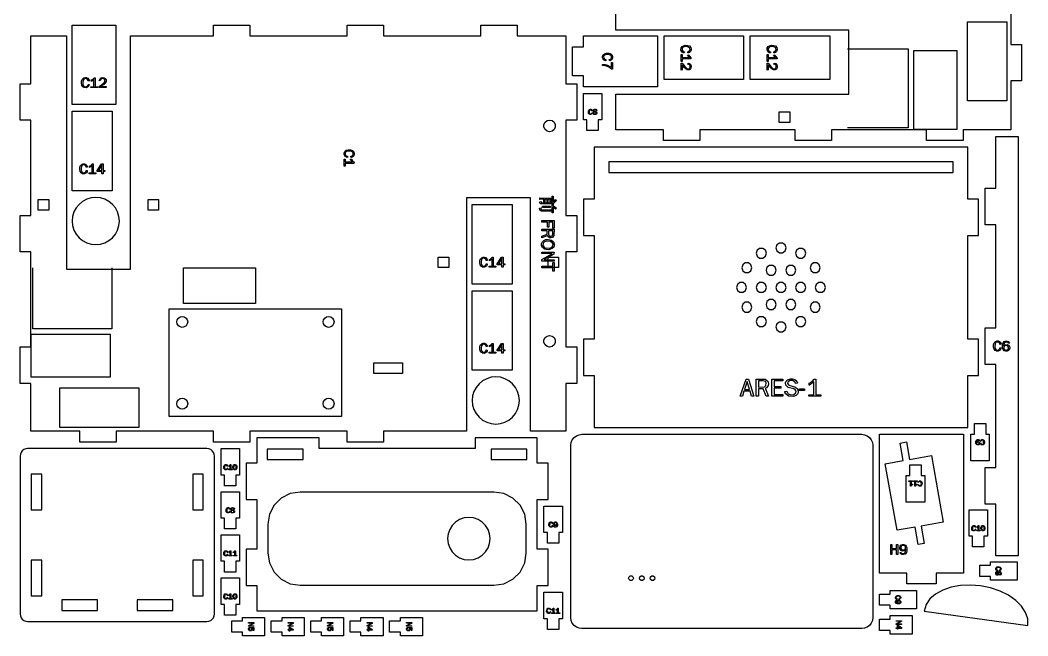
# Model space of a CAD drawing. Header units: millimetres. Extents: x 3 to 447, y 4 to 297.
# Drawn here: x 166 to 446.9, y 3.9 to 175.4 of the extents above; entities that cross this region are included whole.
import ezdxf

# ---------------------------------------------------------------- set-up
doc = ezdxf.new("R2010")
doc.units = ezdxf.units.MM
for name, color, linetype in [('CUT', 1, 'CONTINUOUS'), ('ENGRAVE', 7, 'CONTINUOUS'), ('SCORE', 5, 'CONTINUOUS')]:
    doc.layers.add(name, color=color, linetype=linetype)

msp = doc.modelspace()

# ---------------------------------------------------------------- linework, layer by layer
at = {"layer": 'CUT'}
msp.add_lwpolyline([(442.15, 195.725), (442.15, 168.625), (445.15, 168.625), (445.15, 158.475), (442.15, 158.475), (442.15, 144.85), (428.817, 144.85), (428.817, 141.85), (418.667, 141.85), (418.667, 144.85), (392.15, 144.85), (392.15, 141.85), (382, 141.85), (382, 144.85), (355.483, 144.85), (355.483, 141.85), (345.333, 141.85), (345.333, 144.85), (332, 144.85), (332, 154.75), (397, 154.75), (397, 172.6), (332, 172.6), (332, 195.725)], dxfattribs=at)
for points in [[(169, 60.85), (169, 74.183), (166, 74.183), (166, 84.333), (169, 84.333), (169, 110.85), (166, 110.85), (166, 121), (169, 121), (169, 147.517), (166, 147.517), (166, 157.667), (169, 157.667), (169, 171), (178.9, 171), (178.9, 106), (196.75, 106), (196.75, 171), (219.875, 171), (219.875, 174), (230.025, 174), (230.025, 171), (257.125, 171), (257.125, 174), (267.275, 174), (267.275, 171), (294.375, 171), (294.375, 174), (304.525, 174), (304.525, 171), (318.15, 171), (318.15, 157.667), (321.15, 157.667), (321.15, 147.517), (318.15, 147.517), (318.15, 121), (321.15, 121), (321.15, 110.85), (318.15, 110.85), (318.15, 84.333), (321.15, 84.333), (321.15, 74.183), (318.15, 74.183), (318.15, 60.85), (308.25, 60.85), (308.25, 125.85), (290.4, 125.85), (290.4, 60.85), (267.275, 60.85), (267.275, 57.85), (257.125, 57.85), (257.125, 60.85), (230.025, 60.85), (230.025, 57.85), (219.875, 57.85), (219.875, 60.85), (192.775, 60.85), (192.775, 57.85), (182.625, 57.85), (182.625, 60.85)], [(192.65, 151.85), (180.5, 151.85), (180.5, 174), (192.65, 174)], [(323, 156.85), (323, 159.85), (320, 159.85), (320, 168), (323, 168), (323, 171), (343.675, 171), (343.675, 156.85)], [(345.5, 158.85), (345.5, 171), (367.65, 171), (367.65, 158.85)], [(369.5, 158.85), (369.5, 171), (391.65, 171), (391.65, 158.85)], [(328.15, 147.625), (327.15, 147.625), (327.15, 144.625), (324, 144.625), (324, 147.625), (323, 147.625), (323, 155), (328.15, 155)], [(191.65, 127.85), (180.5, 127.85), (180.5, 150), (191.65, 150)], [(380.55, 146.9), (377.6, 146.9), (377.6, 149.85), (380.55, 149.85)], [(313.575, 147.548), (314.279, 147.387), (314.844, 146.937), (315.157, 146.286), (315.157, 145.564), (314.844, 144.913), (314.279, 144.463), (313.575, 144.302), (312.871, 144.463), (312.306, 144.913), (311.993, 145.564), (311.993, 146.286), (312.306, 146.937), (312.871, 147.387)], [(444.15, 26.1), (438, 26.1), (438, 40.558), (435, 40.558), (435, 50.708), (438, 50.708), (438, 79.475), (435, 79.475), (435, 89.625), (438, 89.625), (438, 118.392), (435, 118.392), (435, 128.542), (438, 128.542), (438, 143), (444.15, 143)], [(326, 61.85), (430.15, 61.85), (430.15, 76.35), (433.15, 76.35), (433.15, 86.5), (430.15, 86.5), (430.15, 115.35), (433.15, 115.35), (433.15, 125.5), (430.15, 125.5), (430.15, 140), (326, 140), (326, 125.5), (323, 125.5), (323, 115.35), (326, 115.35), (326, 86.5), (323, 86.5), (323, 76.35), (326, 76.35)], [(171.05, 122.45), (171.05, 125.4), (174, 125.4), (174, 122.45)], [(193.651, 119.425), (193.524, 120.707), (193.15, 121.941), (192.543, 123.078), (191.725, 124.074), (190.728, 124.892), (189.592, 125.499), (188.358, 125.874), (187.075, 126), (185.793, 125.874), (184.559, 125.499), (183.422, 124.892), (182.426, 124.074), (181.608, 123.078), (181.001, 121.941), (180.626, 120.707), (180.5, 119.425), (180.626, 118.142), (181.001, 116.908), (181.608, 115.772), (182.426, 114.775), (183.422, 113.957), (184.559, 113.35), (185.793, 112.976), (187.075, 112.849), (188.358, 112.976), (189.592, 113.35), (190.728, 113.957), (191.725, 114.775), (192.543, 115.772), (193.15, 116.908), (193.524, 118.142)], [(201.65, 122.45), (201.65, 125.4), (204.6, 125.4), (204.6, 122.45)], [(303.15, 101.85), (292, 101.85), (292, 124), (303.15, 124)], [(379.496, 111.925), (379.225, 112.76), (378.514, 113.277), (377.636, 113.277), (376.925, 112.76), (376.654, 111.925), (376.925, 111.09), (377.636, 110.573), (378.514, 110.573), (379.225, 111.09)], [(373.996, 110.451), (373.725, 111.287), (373.014, 111.803), (372.136, 111.803), (371.425, 111.287), (371.154, 110.451), (371.425, 109.616), (372.136, 109.1), (373.014, 109.1), (373.725, 109.616)], [(384.996, 110.451), (384.725, 111.287), (384.014, 111.803), (383.136, 111.803), (382.425, 111.287), (382.154, 110.451), (382.425, 109.616), (383.136, 109.1), (384.014, 109.1), (384.725, 109.616)], [(282.55, 106.45), (282.55, 109.4), (285.5, 109.4), (285.5, 106.45)], [(313.15, 106.45), (313.15, 109.4), (316.1, 109.4), (316.1, 106.45)], [(369.97, 106.425), (369.698, 107.26), (368.988, 107.777), (368.11, 107.777), (367.399, 107.26), (367.128, 106.425), (367.399, 105.59), (368.11, 105.073), (368.988, 105.073), (369.698, 105.59)], [(376.746, 105.688), (376.475, 106.523), (375.764, 107.04), (374.886, 107.04), (374.175, 106.523), (373.904, 105.688), (374.175, 104.853), (374.886, 104.337), (375.764, 104.337), (376.475, 104.853)], [(382.246, 105.688), (381.975, 106.523), (381.264, 107.04), (380.386, 107.04), (379.675, 106.523), (379.404, 105.688), (379.675, 104.853), (380.386, 104.337), (381.264, 104.337), (381.975, 104.853)], [(389.022, 106.425), (388.751, 107.26), (388.04, 107.777), (387.162, 107.777), (386.452, 107.26), (386.18, 106.425), (386.452, 105.59), (387.162, 105.073), (388.04, 105.073), (388.751, 105.59)], [(368.496, 100.925), (368.225, 101.76), (367.514, 102.277), (366.636, 102.277), (365.925, 101.76), (365.654, 100.925), (365.925, 100.09), (366.636, 99.573), (367.514, 99.573), (368.225, 100.09)], [(373.996, 100.925), (373.725, 101.76), (373.014, 102.277), (372.136, 102.277), (371.425, 101.76), (371.154, 100.925), (371.425, 100.09), (372.136, 99.573), (373.014, 99.573), (373.725, 100.09)], [(379.496, 100.925), (379.225, 101.76), (378.514, 102.277), (377.636, 102.277), (376.925, 101.76), (376.654, 100.925), (376.925, 100.09), (377.636, 99.573), (378.514, 99.573), (379.225, 100.09)], [(384.996, 100.925), (384.725, 101.76), (384.014, 102.277), (383.136, 102.277), (382.425, 101.76), (382.154, 100.925), (382.425, 100.09), (383.136, 99.573), (384.014, 99.573), (384.725, 100.09)], [(390.496, 100.925), (390.225, 101.76), (389.514, 102.277), (388.636, 102.277), (387.925, 101.76), (387.654, 100.925), (387.925, 100.09), (388.636, 99.573), (389.514, 99.573), (390.225, 100.09)], [(303.15, 77.85), (292, 77.85), (292, 100), (303.15, 100)], [(369.97, 95.425), (369.698, 96.26), (368.988, 96.777), (368.11, 96.777), (367.399, 96.26), (367.128, 95.425), (367.399, 94.59), (368.11, 94.073), (368.988, 94.073), (369.698, 94.59)], [(376.746, 96.162), (376.475, 96.997), (375.764, 97.513), (374.886, 97.513), (374.175, 96.997), (373.904, 96.162), (374.175, 95.327), (374.886, 94.81), (375.764, 94.81), (376.475, 95.327)], [(382.246, 96.162), (381.975, 96.997), (381.264, 97.513), (380.386, 97.513), (379.675, 96.997), (379.404, 96.162), (379.675, 95.327), (380.386, 94.81), (381.264, 94.81), (381.975, 95.327)], [(389.022, 95.425), (388.751, 96.26), (388.04, 96.777), (387.162, 96.777), (386.452, 96.26), (386.18, 95.425), (386.452, 94.59), (387.162, 94.073), (388.04, 94.073), (388.751, 94.59)], [(211.175, 92.849), (211.758, 92.733), (212.252, 92.402), (212.583, 91.908), (212.699, 91.325), (212.583, 90.742), (212.252, 90.248), (211.758, 89.917), (211.175, 89.801), (210.592, 89.917), (210.098, 90.248), (209.767, 90.742), (209.651, 91.325), (209.767, 91.908), (210.098, 92.402), (210.592, 92.733)], [(251.975, 92.849), (252.558, 92.733), (253.052, 92.402), (253.383, 91.908), (253.499, 91.325), (253.383, 90.742), (253.052, 90.248), (252.558, 89.917), (251.975, 89.801), (251.392, 89.917), (250.898, 90.248), (250.567, 90.742), (250.451, 91.325), (250.567, 91.908), (250.898, 92.402), (251.392, 92.733)], [(373.996, 91.399), (373.725, 92.234), (373.014, 92.75), (372.136, 92.75), (371.425, 92.234), (371.154, 91.399), (371.425, 90.563), (372.136, 90.047), (373.014, 90.047), (373.725, 90.563)], [(384.996, 91.399), (384.725, 92.234), (384.014, 92.75), (383.136, 92.75), (382.425, 92.234), (382.154, 91.399), (382.425, 90.563), (383.136, 90.047), (384.014, 90.047), (384.725, 90.563)], [(379.496, 89.925), (379.225, 90.76), (378.514, 91.277), (377.636, 91.277), (376.925, 90.76), (376.654, 89.925), (376.925, 89.09), (377.636, 88.573), (378.514, 88.573), (379.225, 89.09)], [(313.575, 87.548), (314.279, 87.387), (314.844, 86.937), (315.157, 86.286), (315.157, 85.564), (314.844, 84.913), (314.279, 84.463), (313.575, 84.302), (312.871, 84.463), (312.306, 84.913), (311.993, 85.564), (311.993, 86.286), (312.306, 86.937), (312.871, 87.387)], [(264.6, 76.95), (264.6, 79.9), (272.55, 79.9), (272.55, 76.95)], [(305.151, 69.425), (305.024, 70.707), (304.65, 71.941), (304.043, 73.078), (303.225, 74.074), (302.228, 74.892), (301.092, 75.499), (299.858, 75.874), (298.575, 76), (297.293, 75.874), (296.059, 75.499), (294.922, 74.892), (293.926, 74.074), (293.108, 73.078), (292.501, 71.941), (292.126, 70.707), (292, 69.425), (292.126, 68.142), (292.501, 66.908), (293.108, 65.772), (293.926, 64.775), (294.922, 63.957), (296.059, 63.35), (297.293, 62.976), (298.575, 62.849), (299.858, 62.976), (301.092, 63.35), (302.228, 63.957), (303.225, 64.775), (304.043, 65.772), (304.65, 66.908), (305.024, 68.142)], [(211.175, 70.049), (211.758, 69.933), (212.252, 69.602), (212.583, 69.108), (212.699, 68.525), (212.583, 67.942), (212.252, 67.448), (211.758, 67.117), (211.175, 67.001), (210.592, 67.117), (210.098, 67.448), (209.767, 67.942), (209.651, 68.525), (209.767, 69.108), (210.098, 69.602), (210.592, 69.933)], [(251.975, 70.049), (252.558, 69.933), (253.052, 69.602), (253.383, 69.108), (253.499, 68.525), (253.383, 67.942), (253.052, 67.448), (252.558, 67.117), (251.975, 67.001), (251.392, 67.117), (250.898, 67.448), (250.567, 67.942), (250.451, 68.525), (250.567, 69.108), (250.898, 69.602), (251.392, 69.933)], [(431, 60), (432, 60), (432, 63), (435.15, 63), (435.15, 60), (436.15, 60), (436.15, 52.625), (431, 52.625)], [(310.15, 59), (292.804, 59), (292.804, 56), (249.346, 56), (249.346, 59), (232, 59), (232, 52), (229, 52), (229, 41.85), (232, 41.85), (232, 28), (229, 28), (229, 17.85), (232, 17.85), (232, 10.85), (310.15, 10.85), (310.15, 17.85), (313.15, 17.85), (313.15, 28), (310.15, 28), (310.15, 41.85), (313.15, 41.85), (313.15, 52), (310.15, 52)], [(400.58, 5.85), (322.57, 5.85), (321.779, 5.954), (321.037, 6.261), (320.4, 6.75), (319.911, 7.387), (319.604, 8.129), (319.5, 8.92), (319.5, 56.93), (319.604, 57.721), (319.911, 58.463), (320.4, 59.1), (321.037, 59.589), (321.779, 59.896), (322.57, 60), (400.58, 60), (401.371, 59.896), (402.113, 59.589), (402.75, 59.1), (403.239, 58.463), (403.546, 57.721), (403.65, 56.93), (403.65, 8.92), (403.546, 8.129), (403.239, 7.387), (402.75, 6.75), (402.113, 6.261), (401.371, 5.954)], [(428.95, 21.35), (421.3, 21.35), (421.3, 18.35), (413.15, 18.35), (413.15, 21.35), (405.5, 21.35), (405.5, 60), (428.95, 60)], [(418.021, 29.559), (416.297, 29.255), (415.438, 34.13), (410.437, 33.248), (407.164, 51.812), (412.165, 52.694), (411.305, 57.569), (413.028, 57.872), (413.888, 52.998), (420.043, 54.083), (423.316, 35.519), (417.161, 34.434)], [(168.07, 7.85), (218.08, 7.85), (218.612, 7.92), (219.113, 8.127), (219.543, 8.457), (219.873, 8.887), (220.08, 9.388), (220.15, 9.92), (220.15, 53.93), (220.08, 54.462), (219.873, 54.963), (219.543, 55.393), (219.113, 55.723), (218.612, 55.93), (218.08, 56), (168.07, 56), (167.538, 55.93), (167.037, 55.723), (166.607, 55.393), (166.277, 54.963), (166.07, 54.462), (166, 53.93), (166, 9.92), (166.07, 9.388), (166.277, 8.887), (166.607, 8.457), (167.037, 8.127), (167.538, 7.92)], [(227.15, 48.625), (226.15, 48.625), (226.15, 45.625), (223, 45.625), (223, 48.625), (222, 48.625), (222, 56), (227.15, 56)], [(244.85, 55.9), (234.9, 55.9), (234.9, 52.95), (244.85, 52.95)], [(307.25, 55.9), (297.3, 55.9), (297.3, 52.95), (307.25, 52.95)], [(413, 48.5), (414, 48.5), (414, 51.5), (417.15, 51.5), (417.15, 48.5), (418.15, 48.5), (418.15, 41.125), (413, 41.125)], [(169.1, 38.95), (172.05, 38.95), (172.05, 48.9), (169.1, 48.9)], [(214.1, 38.95), (217.05, 38.95), (217.05, 48.9), (214.1, 48.9)], [(227.15, 36.625), (226.15, 36.625), (226.15, 33.625), (223, 33.625), (223, 36.625), (222, 36.625), (222, 44), (227.15, 44)], [(317.15, 32.625), (316.15, 32.625), (316.15, 29.625), (313, 29.625), (313, 32.625), (312, 32.625), (312, 40), (317.15, 40)], [(285.15, 30.925), (285.299, 29.607), (285.737, 28.354), (286.443, 27.231), (287.381, 26.293), (288.504, 25.587), (289.757, 25.149), (291.075, 25), (292.393, 25.149), (293.646, 25.587), (294.769, 26.293), (295.707, 27.231), (296.413, 28.354), (296.851, 29.607), (297, 30.925), (296.851, 32.243), (296.413, 33.496), (295.707, 34.619), (294.769, 35.557), (293.646, 36.263), (292.393, 36.701), (291.075, 36.85), (289.757, 36.701), (288.504, 36.263), (287.381, 35.557), (286.443, 34.619), (285.737, 33.496), (285.299, 32.243)], [(435.65, 31.625), (434.65, 31.625), (434.65, 28.625), (431.5, 28.625), (431.5, 31.625), (430.5, 31.625), (430.5, 39), (435.65, 39)], [(227.15, 24.625), (226.15, 24.625), (226.15, 21.625), (223, 21.625), (223, 24.625), (222, 24.625), (222, 32), (227.15, 32)], [(169.1, 14.95), (172.05, 14.95), (172.05, 24.9), (169.1, 24.9)], [(214.1, 14.95), (217.05, 14.95), (217.05, 24.9), (214.1, 24.9)], [(436.5, 19.35), (436.5, 20.35), (433.5, 20.35), (433.5, 23.5), (436.5, 23.5), (436.5, 24.5), (443.875, 24.5), (443.875, 19.35)], [(227.15, 12.625), (226.15, 12.625), (226.15, 9.625), (223, 9.625), (223, 12.625), (222, 12.625), (222, 20), (227.15, 20)], [(335.604, 19.925), (335.732, 20.319), (336.068, 20.563), (336.482, 20.563), (336.818, 20.319), (336.946, 19.925), (336.818, 19.531), (336.482, 19.287), (336.068, 19.287), (335.732, 19.531)], [(338.604, 19.925), (338.732, 20.319), (339.068, 20.563), (339.482, 20.563), (339.818, 20.319), (339.946, 19.925), (339.818, 19.531), (339.482, 19.287), (339.068, 19.287), (338.732, 19.531)], [(341.604, 19.925), (341.732, 20.319), (342.068, 20.563), (342.482, 20.563), (342.818, 20.319), (342.946, 19.925), (342.818, 19.531), (342.482, 19.287), (342.068, 19.287), (341.732, 19.531)], [(446.892, 6.695), (446.858, 8.57), (446.269, 10.375), (445.149, 12.115), (443.543, 13.725), (441.512, 15.145), (439.136, 16.322), (436.504, 17.21), (433.718, 17.777), (430.883, 18), (428.109, 17.872), (425.5, 17.396), (423.157, 16.59), (421.169, 15.485), (419.613, 14.121), (418.549, 12.548), (418, 10.756)], [(317.15, 8.625), (316.15, 8.625), (316.15, 5.625), (313, 5.625), (313, 8.625), (312, 8.625), (312, 16), (317.15, 16)], [(408.5, 11.35), (408.5, 12.35), (405.5, 12.35), (405.5, 15.5), (408.5, 15.5), (408.5, 16.5), (415.875, 16.5), (415.875, 11.35)], [(177.6, 10.95), (187.55, 10.95), (187.55, 13.9), (177.6, 13.9)], [(198.6, 10.95), (208.55, 10.95), (208.55, 13.9), (198.6, 13.9)], [(228, 3.85), (228, 4.85), (225, 4.85), (225, 8), (228, 8), (228, 9), (234.15, 9), (234.15, 3.85)], [(239, 3.85), (239, 4.85), (236, 4.85), (236, 8), (239, 8), (239, 9), (245.15, 9), (245.15, 3.85)], [(250, 3.85), (250, 4.85), (247, 4.85), (247, 8), (250, 8), (250, 9), (256.15, 9), (256.15, 3.85)], [(261, 3.85), (261, 4.85), (258, 4.85), (258, 8), (261, 8), (261, 9), (267.15, 9), (267.15, 3.85)], [(272, 3.85), (272, 4.85), (269, 4.85), (269, 8), (272, 8), (272, 9), (278.15, 9), (278.15, 3.85)], [(408.5, 4.35), (408.5, 5.35), (405.5, 5.35), (405.5, 8.5), (408.5, 8.5), (408.5, 9.5), (414.65, 9.5), (414.65, 4.35)]]:
    msp.add_lwpolyline(points, close=True, dxfattribs=at)
at = {"layer": 'ENGRAVE'}
for points in [[(331.157, 165.196), (331.157, 164.904), (331.032, 164.529), (330.866, 164.321), (330.407, 164.071), (330.241, 164.113), (330.199, 164.404), (330.449, 164.446), (330.741, 164.654), (330.866, 164.904), (330.866, 165.238), (330.741, 165.488), (330.366, 165.738), (329.491, 165.821), (329.032, 165.696), (328.741, 165.488), (328.616, 165.238), (328.657, 164.779), (328.866, 164.529), (329.282, 164.404), (329.241, 164.071), (328.991, 164.113), (328.616, 164.321), (328.324, 164.863), (328.324, 165.279), (328.491, 165.696), (328.907, 166.029), (329.449, 166.196), (330.074, 166.196), (330.657, 165.988), (331.032, 165.613)], [(353.033, 167.404), (353.033, 167.071), (352.867, 166.654), (352.575, 166.404), (352.283, 166.279), (352.117, 166.279), (352.075, 166.571), (352.492, 166.738), (352.742, 167.113), (352.658, 167.613), (352.325, 167.904), (351.7, 168.029), (351.2, 167.988), (350.783, 167.821), (350.575, 167.613), (350.492, 167.446), (350.492, 167.071), (350.783, 166.696), (351.158, 166.571), (351.117, 166.279), (350.825, 166.321), (350.533, 166.488), (350.2, 167.029), (350.242, 167.654), (350.492, 168.029), (350.908, 168.279), (351.408, 168.404), (352.075, 168.363), (352.533, 168.196), (352.95, 167.738)], [(352.992, 164.904), (352.992, 164.613), (350.492, 164.613), (350.492, 163.863), (350.242, 163.863), (350.242, 165.779), (350.492, 165.779), (350.492, 164.946), (352.533, 164.946), (351.992, 165.654), (352.367, 165.696), (352.533, 165.321), (352.908, 164.904)], [(377.033, 167.404), (377.033, 167.071), (376.867, 166.654), (376.575, 166.404), (376.283, 166.279), (376.117, 166.279), (376.075, 166.571), (376.492, 166.738), (376.742, 167.113), (376.658, 167.613), (376.325, 167.904), (375.7, 168.029), (375.2, 167.988), (374.783, 167.821), (374.575, 167.613), (374.492, 167.446), (374.492, 167.071), (374.783, 166.696), (375.158, 166.571), (375.117, 166.279), (374.825, 166.321), (374.533, 166.488), (374.2, 167.029), (374.242, 167.654), (374.492, 168.029), (374.908, 168.279), (375.408, 168.404), (376.075, 168.363), (376.533, 168.196), (376.95, 167.738)], [(376.992, 164.904), (376.992, 164.613), (374.492, 164.613), (374.492, 163.863), (374.242, 163.863), (374.242, 165.779), (374.492, 165.779), (374.492, 164.946), (376.533, 164.946), (375.992, 165.654), (376.367, 165.696), (376.533, 165.321), (376.908, 164.904)], [(331.116, 163.571), (331.074, 161.738), (330.824, 161.779), (330.324, 162.196), (329.741, 162.488), (328.991, 162.696), (328.366, 162.738), (328.366, 163.071), (329.074, 163.029), (329.741, 162.821), (330.824, 162.154), (330.824, 163.613)], [(353.033, 162.613), (352.992, 162.113), (352.825, 161.779), (352.45, 161.529), (351.95, 161.529), (351.367, 161.904), (351.367, 161.988), (351.117, 162.196), (350.533, 162.988), (350.533, 161.529), (350.242, 161.488), (350.242, 163.446), (350.533, 163.446), (351.283, 162.446), (351.742, 161.988), (352.033, 161.863), (352.367, 161.863), (352.533, 161.946), (352.742, 162.279), (352.742, 162.696), (352.658, 162.863), (352.408, 163.071), (352.117, 163.154), (352.2, 163.446), (352.617, 163.321), (352.95, 162.946)], [(377.033, 162.613), (376.992, 162.113), (376.825, 161.779), (376.45, 161.529), (375.95, 161.529), (375.367, 161.904), (375.367, 161.988), (375.117, 162.196), (374.533, 162.988), (374.533, 161.529), (374.242, 161.488), (374.242, 163.446), (374.533, 163.446), (375.283, 162.446), (375.742, 161.988), (376.033, 161.863), (376.367, 161.863), (376.533, 161.946), (376.742, 162.279), (376.742, 162.696), (376.658, 162.863), (376.408, 163.071), (376.117, 163.154), (376.2, 163.446), (376.617, 163.321), (376.95, 162.946)], [(184.096, 159.383), (184.429, 159.383), (184.846, 159.217), (185.096, 158.925), (185.221, 158.633), (185.221, 158.467), (184.929, 158.425), (184.762, 158.842), (184.387, 159.092), (183.887, 159.008), (183.596, 158.675), (183.471, 158.05), (183.512, 157.55), (183.679, 157.133), (183.887, 156.925), (184.054, 156.842), (184.429, 156.842), (184.804, 157.133), (184.929, 157.508), (185.221, 157.467), (185.179, 157.175), (185.012, 156.883), (184.471, 156.55), (183.846, 156.592), (183.471, 156.842), (183.221, 157.258), (183.096, 157.758), (183.137, 158.425), (183.304, 158.883), (183.762, 159.3)], [(186.596, 159.342), (186.887, 159.342), (186.887, 156.842), (187.637, 156.842), (187.637, 156.592), (185.721, 156.592), (185.721, 156.842), (186.554, 156.842), (186.554, 158.883), (185.846, 158.342), (185.804, 158.717), (186.179, 158.883), (186.596, 159.258)], [(188.887, 159.383), (189.387, 159.342), (189.721, 159.175), (189.971, 158.8), (189.971, 158.3), (189.596, 157.717), (189.512, 157.717), (189.304, 157.467), (188.512, 156.883), (189.971, 156.883), (190.012, 156.592), (188.054, 156.592), (188.054, 156.883), (189.054, 157.633), (189.512, 158.092), (189.637, 158.383), (189.637, 158.717), (189.554, 158.883), (189.221, 159.092), (188.804, 159.092), (188.637, 159.008), (188.429, 158.758), (188.346, 158.467), (188.054, 158.55), (188.179, 158.967), (188.554, 159.3)], [(324.908, 150.578), (325.061, 150.578), (325.258, 150.512), (325.367, 150.425), (325.498, 150.184), (325.477, 150.097), (325.323, 150.075), (325.302, 150.206), (325.192, 150.359), (325.061, 150.425), (324.886, 150.425), (324.755, 150.359), (324.623, 150.162), (324.58, 149.703), (324.645, 149.462), (324.755, 149.309), (324.886, 149.244), (325.127, 149.265), (325.258, 149.375), (325.323, 149.594), (325.498, 149.572), (325.477, 149.44), (325.367, 149.244), (325.083, 149.09), (324.864, 149.09), (324.645, 149.178), (324.47, 149.397), (324.383, 149.681), (324.383, 150.009), (324.492, 150.315), (324.689, 150.512)], [(326.155, 150.578), (326.461, 150.556), (326.614, 150.469), (326.723, 150.294), (326.68, 150.031), (326.461, 149.878), (326.723, 149.703), (326.789, 149.55), (326.767, 149.353), (326.658, 149.2), (326.352, 149.09), (326.089, 149.09), (325.936, 149.134), (325.783, 149.222), (325.673, 149.375), (325.673, 149.572), (325.739, 149.703), (325.87, 149.812), (326.002, 149.856), (325.805, 149.987), (325.739, 150.14), (325.761, 150.337), (325.892, 150.49)], [(326.22, 149.79), (325.914, 149.659), (325.848, 149.55), (325.848, 149.419), (325.914, 149.309), (326.045, 149.244), (326.417, 149.244), (326.592, 149.375), (326.592, 149.572), (326.483, 149.681)], [(326.198, 150.447), (326.023, 150.403), (325.958, 150.337), (325.936, 150.119), (326.023, 150.031), (326.242, 149.944), (326.461, 150.031), (326.548, 150.119), (326.57, 150.228), (326.548, 150.315), (326.461, 150.403)], [(259.124, 138.287), (259.124, 137.995), (258.999, 137.62), (258.833, 137.412), (258.374, 137.162), (258.208, 137.203), (258.166, 137.495), (258.416, 137.537), (258.708, 137.745), (258.833, 137.995), (258.833, 138.328), (258.708, 138.578), (258.333, 138.828), (257.458, 138.912), (256.999, 138.787), (256.708, 138.578), (256.583, 138.328), (256.624, 137.87), (256.833, 137.62), (257.249, 137.495), (257.208, 137.162), (256.958, 137.203), (256.583, 137.412), (256.291, 137.953), (256.291, 138.37), (256.458, 138.787), (256.874, 139.12), (257.416, 139.287), (258.041, 139.287), (258.624, 139.078), (258.999, 138.703)], [(183.596, 135.383), (183.929, 135.383), (184.346, 135.217), (184.596, 134.925), (184.721, 134.633), (184.721, 134.467), (184.429, 134.425), (184.262, 134.842), (183.887, 135.092), (183.387, 135.008), (183.096, 134.675), (182.971, 134.05), (183.012, 133.55), (183.179, 133.133), (183.387, 132.925), (183.554, 132.842), (183.929, 132.842), (184.304, 133.133), (184.429, 133.508), (184.721, 133.467), (184.679, 133.175), (184.512, 132.883), (183.971, 132.55), (183.346, 132.592), (182.971, 132.842), (182.721, 133.258), (182.596, 133.758), (182.637, 134.425), (182.804, 134.883), (183.262, 135.3)], [(186.096, 135.342), (186.387, 135.342), (186.387, 132.842), (187.137, 132.842), (187.137, 132.592), (185.221, 132.592), (185.221, 132.842), (186.054, 132.842), (186.054, 134.883), (185.346, 134.342), (185.304, 134.717), (185.679, 134.883), (186.096, 135.258)], [(188.679, 135.342), (189.137, 135.342), (189.137, 133.508), (189.596, 133.508), (189.596, 133.217), (189.137, 133.217), (189.137, 132.592), (188.804, 132.592), (188.804, 133.217), (187.429, 133.258), (187.429, 133.467)], [(188.804, 135.05), (187.887, 133.675), (187.846, 133.508), (188.804, 133.508)], [(259.083, 135.787), (259.041, 135.495), (256.583, 135.495), (256.583, 134.745), (256.333, 134.745), (256.333, 136.662), (256.583, 136.662), (256.583, 135.87), (258.624, 135.87), (258.083, 136.537), (258.083, 136.62), (258.416, 136.62), (258.666, 136.162)], [(330.075, 132.925), (426.075, 132.925), (426.075, 135.925), (330.075, 135.925)], [(313.96, 125.795), (313.96, 124.18), (311.148, 124.18), (310.887, 124.441), (310.835, 124.805), (311.2, 124.857), (311.304, 124.493), (311.981, 124.493), (311.981, 125.482), (310.887, 125.43), (310.887, 125.847)], [(312.867, 125.43), (312.294, 125.482), (312.294, 124.493), (312.867, 124.493)], [(313.7, 125.43), (313.127, 125.482), (313.127, 124.493), (313.7, 124.493)], [(315.471, 125.118), (314.742, 124.441), (314.585, 124.545), (314.585, 123.764), (315.471, 123.034), (315.21, 122.774), (314.585, 123.295), (314.585, 121.68), (314.325, 121.68), (314.325, 126.368), (314.585, 126.368), (314.585, 124.857), (315.002, 125.118), (315.21, 125.378)], [(314.065, 122.566), (314.065, 122.201), (311.304, 122.201), (310.887, 122.409), (310.783, 123.034), (311.2, 123.139), (311.148, 122.722), (311.252, 122.566)], [(313.752, 123.555), (313.7, 123.191), (311.617, 123.191), (311.617, 123.555)], [(314.846, 119.545), (314.846, 117.461), (314.481, 117.461), (314.481, 119.128), (313.387, 119.128), (313.387, 117.722), (313.023, 117.722), (313.023, 119.128), (311.408, 119.128), (311.408, 119.545)], [(314.846, 117.149), (314.794, 115.378), (314.429, 114.857), (313.908, 114.701), (313.544, 114.753), (313.127, 115.066), (313.023, 115.326), (312.867, 115.326), (311.408, 114.701), (311.408, 115.17), (312.867, 115.743), (312.867, 116.732), (311.408, 116.732), (311.408, 117.149)], [(314.481, 116.68), (313.231, 116.732), (313.283, 115.534), (313.544, 115.222), (314.065, 115.17), (314.325, 115.326), (314.481, 115.743)], [(314.898, 113.034), (314.898, 112.618), (314.742, 112.149), (314.325, 111.732), (313.387, 111.42), (312.606, 111.472), (312.137, 111.628), (311.565, 112.097), (311.356, 112.618), (311.356, 113.139), (311.512, 113.555), (311.929, 113.972), (312.554, 114.232), (313.179, 114.284), (314.117, 114.076), (314.637, 113.659)], [(314.533, 112.982), (314.429, 113.295), (313.856, 113.711), (312.762, 113.816), (312.137, 113.607), (311.773, 113.243), (311.721, 112.566), (312.033, 112.149), (312.346, 111.993), (313.44, 111.889), (313.908, 111.993), (314.273, 112.201), (314.481, 112.514)], [(314.846, 110.743), (314.794, 110.17), (312.085, 108.659), (314.846, 108.607), (314.846, 108.243), (311.408, 108.243), (311.46, 108.711), (313.7, 109.961), (314.012, 110.222), (314.325, 110.326), (311.408, 110.378), (311.408, 110.743)], [(295.096, 109.383), (295.429, 109.383), (295.846, 109.217), (296.096, 108.925), (296.221, 108.633), (296.221, 108.467), (295.929, 108.425), (295.762, 108.842), (295.387, 109.092), (294.887, 109.008), (294.596, 108.675), (294.471, 108.05), (294.512, 107.55), (294.679, 107.133), (294.887, 106.925), (295.054, 106.842), (295.429, 106.842), (295.804, 107.133), (295.929, 107.508), (296.221, 107.467), (296.179, 107.175), (296.012, 106.883), (295.471, 106.55), (294.846, 106.592), (294.471, 106.842), (294.221, 107.258), (294.096, 107.758), (294.137, 108.425), (294.304, 108.883), (294.762, 109.3)], [(297.596, 109.342), (297.887, 109.342), (297.887, 106.842), (298.637, 106.842), (298.637, 106.592), (296.721, 106.592), (296.721, 106.842), (297.554, 106.842), (297.554, 108.883), (296.846, 108.342), (296.804, 108.717), (297.179, 108.883), (297.596, 109.258)], [(300.179, 109.342), (300.637, 109.342), (300.637, 107.508), (301.096, 107.508), (301.096, 107.217), (300.637, 107.217), (300.637, 106.592), (300.304, 106.592), (300.304, 107.217), (298.929, 107.258), (298.929, 107.467)], [(300.304, 109.05), (299.387, 107.675), (299.346, 107.508), (300.304, 107.508)], [(314.846, 107.826), (314.846, 105.43), (314.481, 105.43), (314.481, 106.42), (311.408, 106.42), (311.408, 106.836), (314.481, 106.836), (314.481, 107.826)], [(295.096, 85.383), (295.429, 85.383), (295.846, 85.217), (296.096, 84.925), (296.221, 84.633), (296.221, 84.467), (295.929, 84.425), (295.762, 84.842), (295.387, 85.092), (294.887, 85.008), (294.596, 84.675), (294.471, 84.05), (294.512, 83.55), (294.679, 83.133), (294.887, 82.925), (295.054, 82.842), (295.429, 82.842), (295.804, 83.133), (295.929, 83.508), (296.221, 83.467), (296.179, 83.175), (296.012, 82.883), (295.471, 82.55), (294.846, 82.592), (294.471, 82.842), (294.221, 83.258), (294.096, 83.758), (294.137, 84.425), (294.304, 84.883), (294.762, 85.3)], [(297.596, 85.342), (297.887, 85.342), (297.887, 82.842), (298.637, 82.842), (298.637, 82.592), (296.721, 82.592), (296.721, 82.842), (297.554, 82.842), (297.554, 84.883), (296.846, 84.342), (296.804, 84.717), (297.179, 84.883), (297.596, 85.258)], [(300.179, 85.342), (300.637, 85.342), (300.637, 83.508), (301.096, 83.508), (301.096, 83.217), (300.637, 83.217), (300.637, 82.592), (300.304, 82.592), (300.304, 83.217), (298.929, 83.258), (298.929, 83.467)], [(300.304, 85.05), (299.387, 83.675), (299.346, 83.508), (300.304, 83.508)], [(438.304, 86.008), (438.596, 86.008), (438.971, 85.883), (439.179, 85.717), (439.429, 85.258), (439.387, 85.092), (439.096, 85.05), (439.054, 85.3), (438.846, 85.592), (438.596, 85.717), (438.262, 85.717), (438.012, 85.592), (437.762, 85.217), (437.679, 84.342), (437.804, 83.883), (438.012, 83.592), (438.262, 83.467), (438.721, 83.508), (438.971, 83.717), (439.096, 84.133), (439.429, 84.092), (439.387, 83.842), (439.179, 83.467), (438.637, 83.175), (438.221, 83.175), (437.804, 83.342), (437.471, 83.758), (437.304, 84.3), (437.304, 84.925), (437.512, 85.508), (437.887, 85.883)], [(440.762, 86.008), (441.429, 85.883), (441.804, 85.425), (441.471, 85.3), (441.429, 85.467), (441.262, 85.633), (440.721, 85.717), (440.346, 85.467), (440.179, 85.133), (440.137, 84.55), (440.429, 84.883), (440.596, 84.967), (441.137, 85.008), (441.512, 84.842), (441.804, 84.425), (441.846, 83.967), (441.679, 83.55), (441.471, 83.342), (441.096, 83.175), (440.637, 83.175), (440.304, 83.3), (440.012, 83.592), (439.804, 84.175), (439.804, 84.925), (440.012, 85.508), (440.304, 85.842)], [(440.721, 84.717), (440.471, 84.633), (440.304, 84.467), (440.179, 84.175), (440.221, 83.842), (440.637, 83.467), (441.054, 83.467), (441.387, 83.675), (441.512, 83.967), (441.512, 84.258), (441.262, 84.633), (441.096, 84.717)], [(368.341, 75.404), (369.07, 75.331), (370.528, 70.592), (369.872, 70.665), (369.507, 71.977), (367.684, 71.977), (367.32, 70.665), (366.736, 70.592)], [(368.632, 74.675), (367.903, 72.488), (369.289, 72.488)], [(371.184, 75.404), (373.664, 75.331), (374.393, 74.821), (374.611, 74.092), (374.539, 73.581), (374.101, 72.998), (373.736, 72.852), (373.736, 72.633), (374.611, 70.592), (373.955, 70.592), (373.153, 72.633), (371.768, 72.633), (371.768, 70.592), (371.184, 70.592)], [(371.841, 74.894), (371.768, 73.144), (373.445, 73.217), (373.882, 73.581), (373.955, 74.31), (373.736, 74.675), (373.153, 74.894)], [(375.486, 75.404), (378.549, 75.404), (378.549, 74.894), (376.143, 74.894), (376.143, 73.363), (378.039, 73.363), (378.039, 72.852), (376.143, 72.852), (376.143, 71.102), (378.622, 71.102), (378.622, 70.592), (375.486, 70.592)], [(380.736, 75.477), (381.32, 75.477), (381.976, 75.258), (382.486, 74.821), (382.705, 74.383), (382.632, 74.238), (382.122, 74.165), (382.049, 74.529), (381.32, 74.967), (380.591, 74.967), (380.007, 74.529), (379.934, 74.165), (380.226, 73.654), (382.122, 73.144), (382.778, 72.56), (382.851, 71.54), (382.705, 71.175), (382.341, 70.81), (381.611, 70.519), (380.153, 70.665), (379.424, 71.248), (379.132, 71.758), (379.132, 71.904), (379.716, 71.977), (380.08, 71.321), (380.809, 71.029), (381.684, 71.102), (382.195, 71.54), (382.268, 71.977), (382.049, 72.415), (381.684, 72.633), (380.08, 72.998), (379.424, 73.654), (379.351, 74.31), (379.497, 74.821), (379.861, 75.185)], [(387.372, 75.404), (387.809, 75.404), (387.809, 71.029), (389.195, 71.029), (389.195, 70.592), (385.841, 70.592), (385.841, 71.029), (387.226, 71.029), (387.226, 74.602), (386.059, 73.654), (385.914, 73.654), (385.914, 74.238), (386.789, 74.748)], [(383.216, 72.633), (384.674, 72.633), (384.674, 72.196), (383.143, 72.196)], [(433.061, 57.047), (432.864, 57.047), (432.623, 57.134), (432.514, 57.244), (432.427, 57.419), (432.383, 57.681), (432.405, 58.009), (432.514, 58.294), (432.689, 58.469), (432.886, 58.534), (433.17, 58.512), (433.323, 58.425), (433.411, 58.294), (433.411, 58.228), (433.258, 58.206), (433.236, 58.294), (433.105, 58.381), (432.842, 58.381), (432.667, 58.25), (432.58, 58.031), (432.558, 57.769), (432.711, 57.944), (432.798, 57.987), (433.083, 58.009), (433.258, 57.944), (433.433, 57.725), (433.455, 57.419), (433.389, 57.265), (433.192, 57.09)], [(432.995, 57.2), (433.236, 57.331), (433.28, 57.44), (433.28, 57.637), (433.214, 57.769), (433.061, 57.856), (432.82, 57.856), (432.623, 57.681), (432.602, 57.419), (432.733, 57.244)], [(434.242, 57.047), (434.089, 57.047), (433.892, 57.112), (433.783, 57.2), (433.652, 57.44), (433.673, 57.528), (433.827, 57.55), (433.848, 57.419), (433.958, 57.265), (434.089, 57.2), (434.264, 57.2), (434.395, 57.265), (434.527, 57.462), (434.57, 57.922), (434.505, 58.162), (434.395, 58.315), (434.264, 58.381), (434.023, 58.359), (433.892, 58.25), (433.827, 58.031), (433.652, 58.053), (433.673, 58.184), (433.783, 58.381), (434.067, 58.534), (434.286, 58.534), (434.505, 58.447), (434.68, 58.228), (434.767, 57.944), (434.767, 57.615), (434.658, 57.309), (434.461, 57.112)], [(223.273, 51.578), (223.448, 51.578), (223.667, 51.49), (223.798, 51.337), (223.864, 51.184), (223.864, 51.097), (223.711, 51.075), (223.623, 51.294), (223.427, 51.425), (223.164, 51.381), (223.011, 51.206), (222.945, 50.878), (222.967, 50.615), (223.055, 50.397), (223.164, 50.287), (223.252, 50.244), (223.448, 50.244), (223.645, 50.397), (223.711, 50.594), (223.864, 50.572), (223.842, 50.419), (223.755, 50.265), (223.47, 50.09), (223.142, 50.112), (222.945, 50.244), (222.814, 50.462), (222.748, 50.725), (222.77, 51.075), (222.858, 51.315), (223.098, 51.534)], [(224.586, 51.556), (224.739, 51.556), (224.739, 50.244), (225.133, 50.244), (225.133, 50.112), (224.127, 50.112), (224.127, 50.244), (224.564, 50.244), (224.564, 51.315), (224.192, 51.031), (224.17, 51.228), (224.367, 51.315), (224.586, 51.512)], [(225.767, 51.578), (225.92, 51.578), (226.117, 51.512), (226.27, 51.359), (226.402, 50.987), (226.402, 50.659), (226.27, 50.309), (226.117, 50.156), (225.942, 50.09), (225.767, 50.09), (225.592, 50.156), (225.439, 50.309), (225.308, 50.681), (225.308, 50.987), (225.373, 51.25), (225.527, 51.469)], [(225.745, 51.425), (225.592, 51.315), (225.527, 51.162), (225.505, 50.615), (225.636, 50.309), (225.723, 50.244), (225.877, 50.222), (226.052, 50.287), (226.161, 50.44), (226.205, 50.594), (226.205, 51.053), (226.117, 51.294), (226.008, 51.403)], [(414.295, 45.569), (414.164, 45.569), (414.164, 46.881), (413.748, 46.881), (413.748, 47.012), (414.755, 47.012), (414.755, 46.881), (414.339, 46.881), (414.339, 45.809), (414.689, 46.094), (414.733, 46.094), (414.733, 45.919), (414.47, 45.765)], [(415.564, 45.569), (415.411, 45.569), (415.411, 46.881), (415.017, 46.881), (415.017, 47.012), (416.023, 47.012), (416.023, 46.881), (415.586, 46.881), (415.586, 45.809), (415.958, 46.094), (415.98, 45.897), (415.783, 45.809), (415.564, 45.612)], [(416.877, 45.547), (416.702, 45.547), (416.483, 45.634), (416.352, 45.787), (416.286, 45.94), (416.286, 46.028), (416.439, 46.05), (416.527, 45.831), (416.723, 45.7), (416.986, 45.744), (417.139, 45.919), (417.205, 46.247), (417.183, 46.509), (417.095, 46.728), (416.986, 46.837), (416.898, 46.881), (416.702, 46.881), (416.505, 46.728), (416.439, 46.531), (416.286, 46.553), (416.308, 46.706), (416.395, 46.859), (416.68, 47.034), (417.008, 47.012), (417.205, 46.881), (417.336, 46.662), (417.402, 46.4), (417.38, 46.05), (417.292, 45.809), (417.052, 45.59)], [(235.075, 26.925), (235.515, 24.144), (236.794, 21.635), (238.785, 19.644), (241.294, 18.365), (244.075, 17.925), (298.075, 17.925), (300.856, 18.365), (303.365, 19.644), (305.356, 21.635), (306.635, 24.144), (307.075, 26.925), (307.075, 34.925), (306.635, 37.706), (305.356, 40.215), (303.365, 42.206), (300.856, 43.485), (298.075, 43.925), (244.075, 43.925), (241.294, 43.485), (238.785, 42.206), (236.794, 40.215), (235.515, 37.706), (235.075, 34.925)], [(223.908, 39.578), (224.061, 39.578), (224.258, 39.512), (224.367, 39.425), (224.498, 39.184), (224.477, 39.097), (224.323, 39.075), (224.302, 39.206), (224.192, 39.359), (224.061, 39.425), (223.886, 39.425), (223.755, 39.359), (223.623, 39.162), (223.58, 38.703), (223.645, 38.462), (223.755, 38.309), (223.886, 38.244), (224.127, 38.265), (224.258, 38.375), (224.323, 38.594), (224.498, 38.572), (224.477, 38.44), (224.367, 38.244), (224.083, 38.09), (223.864, 38.09), (223.645, 38.178), (223.47, 38.397), (223.383, 38.681), (223.383, 39.009), (223.492, 39.315), (223.689, 39.512)], [(225.155, 39.578), (225.461, 39.556), (225.614, 39.469), (225.723, 39.294), (225.68, 39.031), (225.461, 38.878), (225.723, 38.703), (225.789, 38.55), (225.767, 38.353), (225.658, 38.2), (225.352, 38.09), (225.089, 38.09), (224.936, 38.134), (224.783, 38.222), (224.673, 38.375), (224.673, 38.572), (224.739, 38.703), (224.87, 38.812), (225.002, 38.856), (224.805, 38.987), (224.739, 39.14), (224.761, 39.337), (224.892, 39.49)], [(225.198, 39.447), (225.023, 39.403), (224.958, 39.337), (224.936, 39.119), (225.023, 39.031), (225.242, 38.944), (225.461, 39.031), (225.548, 39.119), (225.57, 39.228), (225.548, 39.315), (225.461, 39.403)], [(225.22, 38.79), (224.914, 38.659), (224.848, 38.55), (224.848, 38.419), (224.914, 38.309), (225.045, 38.244), (225.417, 38.244), (225.592, 38.375), (225.592, 38.572), (225.483, 38.681)], [(313.908, 35.578), (314.061, 35.578), (314.258, 35.512), (314.367, 35.425), (314.498, 35.184), (314.477, 35.097), (314.323, 35.075), (314.302, 35.206), (314.192, 35.359), (314.061, 35.425), (313.886, 35.425), (313.755, 35.359), (313.623, 35.162), (313.58, 34.703), (313.645, 34.462), (313.755, 34.309), (313.886, 34.244), (314.127, 34.265), (314.258, 34.375), (314.323, 34.594), (314.498, 34.572), (314.477, 34.44), (314.367, 34.244), (314.083, 34.09), (313.864, 34.09), (313.645, 34.178), (313.47, 34.397), (313.383, 34.681), (313.383, 35.009), (313.492, 35.315), (313.689, 35.512)], [(315.089, 35.578), (315.286, 35.578), (315.527, 35.49), (315.636, 35.381), (315.723, 35.206), (315.767, 34.944), (315.745, 34.615), (315.636, 34.331), (315.461, 34.156), (315.264, 34.09), (314.98, 34.112), (314.827, 34.2), (314.739, 34.331), (314.739, 34.397), (314.892, 34.419), (314.914, 34.331), (315.045, 34.244), (315.308, 34.244), (315.483, 34.375), (315.57, 34.594), (315.592, 34.856), (315.439, 34.681), (315.352, 34.637), (315.067, 34.615), (314.892, 34.681), (314.717, 34.9), (314.695, 35.206), (314.761, 35.359), (314.958, 35.534)], [(315.155, 35.425), (314.914, 35.294), (314.87, 35.184), (314.87, 34.987), (314.936, 34.856), (315.089, 34.769), (315.33, 34.769), (315.527, 34.944), (315.548, 35.206), (315.417, 35.381)], [(431.773, 34.578), (431.948, 34.578), (432.167, 34.49), (432.298, 34.337), (432.364, 34.184), (432.364, 34.097), (432.211, 34.075), (432.123, 34.294), (431.927, 34.425), (431.664, 34.381), (431.511, 34.206), (431.445, 33.878), (431.467, 33.615), (431.555, 33.397), (431.664, 33.287), (431.752, 33.244), (431.948, 33.244), (432.145, 33.397), (432.211, 33.594), (432.364, 33.572), (432.342, 33.419), (432.255, 33.265), (431.97, 33.09), (431.642, 33.112), (431.445, 33.244), (431.314, 33.462), (431.248, 33.725), (431.27, 34.075), (431.358, 34.315), (431.598, 34.534)], [(433.086, 34.556), (433.239, 34.556), (433.239, 33.244), (433.633, 33.244), (433.633, 33.112), (432.627, 33.112), (432.627, 33.244), (433.064, 33.244), (433.064, 34.315), (432.692, 34.031), (432.67, 34.228), (432.867, 34.315), (433.086, 34.512)], [(434.267, 34.578), (434.42, 34.578), (434.617, 34.512), (434.77, 34.359), (434.902, 33.987), (434.902, 33.659), (434.77, 33.309), (434.617, 33.156), (434.442, 33.09), (434.267, 33.09), (434.092, 33.156), (433.939, 33.309), (433.808, 33.681), (433.808, 33.987), (433.873, 34.25), (434.027, 34.469)], [(434.245, 34.425), (434.092, 34.315), (434.027, 34.162), (434.005, 33.615), (434.136, 33.309), (434.223, 33.244), (434.377, 33.222), (434.552, 33.287), (434.661, 33.44), (434.705, 33.594), (434.705, 34.053), (434.617, 34.294), (434.508, 34.403)], [(408.683, 29.273), (409.016, 29.273), (409.016, 28.148), (410.308, 28.148), (410.308, 29.273), (410.641, 29.273), (410.641, 26.523), (410.308, 26.523), (410.308, 27.815), (409.016, 27.815), (409.016, 26.523), (408.683, 26.523)], [(411.933, 29.315), (412.308, 29.315), (412.766, 29.148), (413.016, 28.857), (413.183, 28.357), (413.183, 27.523), (413.058, 27.107), (412.683, 26.648), (412.266, 26.482), (411.85, 26.482), (411.6, 26.565), (411.225, 26.982), (411.266, 27.065), (411.516, 27.107), (411.558, 26.982), (411.85, 26.773), (412.35, 26.773), (412.641, 26.982), (412.808, 27.315), (412.891, 27.94), (412.433, 27.523), (411.85, 27.482), (411.558, 27.607), (411.183, 28.107), (411.183, 28.648), (411.266, 28.857), (411.475, 29.107)], [(412.058, 29.023), (411.766, 28.94), (411.6, 28.773), (411.516, 28.607), (411.516, 28.148), (411.808, 27.815), (412.391, 27.773), (412.683, 27.982), (412.808, 28.232), (412.808, 28.565), (412.558, 28.94)], [(223.273, 27.578), (223.448, 27.578), (223.667, 27.49), (223.798, 27.337), (223.864, 27.184), (223.864, 27.097), (223.711, 27.075), (223.623, 27.294), (223.427, 27.425), (223.164, 27.381), (223.011, 27.206), (222.945, 26.878), (222.967, 26.615), (223.055, 26.397), (223.164, 26.287), (223.252, 26.244), (223.448, 26.244), (223.645, 26.397), (223.711, 26.594), (223.864, 26.572), (223.842, 26.419), (223.755, 26.265), (223.47, 26.09), (223.142, 26.112), (222.945, 26.244), (222.814, 26.462), (222.748, 26.725), (222.77, 27.075), (222.858, 27.315), (223.098, 27.534)], [(224.586, 27.556), (224.739, 27.556), (224.739, 26.244), (225.133, 26.244), (225.133, 26.112), (224.127, 26.112), (224.127, 26.244), (224.564, 26.244), (224.564, 27.315), (224.192, 27.031), (224.17, 27.228), (224.367, 27.315), (224.586, 27.512)], [(225.855, 27.556), (225.986, 27.556), (225.986, 26.244), (226.402, 26.244), (226.402, 26.112), (225.395, 26.112), (225.395, 26.244), (225.811, 26.244), (225.811, 27.315), (225.461, 27.031), (225.417, 27.031), (225.417, 27.206), (225.68, 27.359)], [(439.453, 22.592), (439.453, 22.439), (439.388, 22.242), (439.3, 22.133), (439.06, 22.002), (438.972, 22.023), (438.95, 22.177), (439.081, 22.198), (439.235, 22.308), (439.3, 22.439), (439.3, 22.614), (439.235, 22.745), (439.038, 22.877), (438.578, 22.92), (438.338, 22.855), (438.185, 22.745), (438.119, 22.614), (438.141, 22.373), (438.25, 22.242), (438.469, 22.177), (438.447, 22.002), (438.316, 22.023), (438.119, 22.133), (437.966, 22.417), (437.966, 22.636), (438.053, 22.855), (438.272, 23.03), (438.556, 23.117), (438.885, 23.117), (439.191, 23.008), (439.388, 22.811)], [(439.453, 21.345), (439.431, 21.039), (439.344, 20.886), (439.169, 20.777), (438.906, 20.82), (438.753, 21.039), (438.578, 20.777), (438.425, 20.711), (438.228, 20.733), (438.075, 20.842), (437.966, 21.148), (437.966, 21.411), (438.01, 21.564), (438.097, 21.717), (438.25, 21.827), (438.447, 21.827), (438.578, 21.761), (438.688, 21.63), (438.731, 21.498), (438.863, 21.695), (439.016, 21.761), (439.213, 21.739), (439.366, 21.608)], [(438.666, 21.28), (438.535, 21.586), (438.425, 21.652), (438.294, 21.652), (438.185, 21.586), (438.119, 21.455), (438.119, 21.083), (438.25, 20.908), (438.447, 20.908), (438.556, 21.017)], [(439.322, 21.302), (439.278, 21.477), (439.213, 21.542), (438.994, 21.564), (438.906, 21.477), (438.819, 21.258), (438.906, 21.039), (438.994, 20.952), (439.103, 20.93), (439.191, 20.952), (439.278, 21.039)], [(223.273, 15.578), (223.448, 15.578), (223.667, 15.49), (223.798, 15.337), (223.864, 15.184), (223.864, 15.097), (223.711, 15.075), (223.623, 15.294), (223.427, 15.425), (223.164, 15.381), (223.011, 15.206), (222.945, 14.878), (222.967, 14.615), (223.055, 14.397), (223.164, 14.287), (223.252, 14.244), (223.448, 14.244), (223.645, 14.397), (223.711, 14.594), (223.864, 14.572), (223.842, 14.419), (223.755, 14.265), (223.47, 14.09), (223.142, 14.112), (222.945, 14.244), (222.814, 14.462), (222.748, 14.725), (222.77, 15.075), (222.858, 15.315), (223.098, 15.534)], [(224.586, 15.556), (224.739, 15.556), (224.739, 14.244), (225.133, 14.244), (225.133, 14.112), (224.127, 14.112), (224.127, 14.244), (224.564, 14.244), (224.564, 15.315), (224.192, 15.031), (224.17, 15.228), (224.367, 15.315), (224.586, 15.512)], [(225.767, 15.578), (225.92, 15.578), (226.117, 15.512), (226.27, 15.359), (226.402, 14.987), (226.402, 14.659), (226.27, 14.309), (226.117, 14.156), (225.942, 14.09), (225.767, 14.09), (225.592, 14.156), (225.439, 14.309), (225.308, 14.681), (225.308, 14.987), (225.373, 15.25), (225.527, 15.469)], [(225.745, 15.425), (225.592, 15.315), (225.527, 15.162), (225.505, 14.615), (225.636, 14.309), (225.723, 14.244), (225.877, 14.222), (226.052, 14.287), (226.161, 14.44), (226.205, 14.594), (226.205, 15.053), (226.117, 15.294), (226.008, 15.403)], [(411.453, 14.592), (411.453, 14.439), (411.388, 14.242), (411.3, 14.133), (411.06, 14.002), (410.972, 14.023), (410.95, 14.177), (411.081, 14.198), (411.235, 14.308), (411.3, 14.439), (411.3, 14.614), (411.235, 14.745), (411.038, 14.877), (410.578, 14.92), (410.338, 14.855), (410.185, 14.745), (410.119, 14.614), (410.141, 14.373), (410.25, 14.242), (410.469, 14.177), (410.447, 14.002), (410.316, 14.023), (410.119, 14.133), (409.966, 14.417), (409.966, 14.636), (410.053, 14.855), (410.272, 15.03), (410.556, 15.117), (410.885, 15.117), (411.191, 15.008), (411.388, 14.811)], [(313.273, 11.578), (313.448, 11.578), (313.667, 11.49), (313.798, 11.337), (313.864, 11.184), (313.864, 11.097), (313.711, 11.075), (313.623, 11.294), (313.427, 11.425), (313.164, 11.381), (313.011, 11.206), (312.945, 10.878), (312.967, 10.615), (313.055, 10.397), (313.164, 10.287), (313.252, 10.244), (313.448, 10.244), (313.645, 10.397), (313.711, 10.594), (313.864, 10.572), (313.842, 10.419), (313.755, 10.265), (313.47, 10.09), (313.142, 10.112), (312.945, 10.244), (312.814, 10.462), (312.748, 10.725), (312.77, 11.075), (312.858, 11.315), (313.098, 11.534)], [(314.586, 11.556), (314.739, 11.556), (314.739, 10.244), (315.133, 10.244), (315.133, 10.112), (314.127, 10.112), (314.127, 10.244), (314.564, 10.244), (314.564, 11.315), (314.192, 11.031), (314.17, 11.228), (314.367, 11.315), (314.586, 11.512)], [(315.855, 11.556), (315.986, 11.556), (315.986, 10.244), (316.402, 10.244), (316.402, 10.112), (315.395, 10.112), (315.395, 10.244), (315.811, 10.244), (315.811, 11.315), (315.461, 11.031), (315.417, 11.031), (315.417, 11.206), (315.68, 11.359)], [(411.453, 13.411), (411.453, 13.214), (411.366, 12.973), (411.256, 12.864), (411.081, 12.777), (410.819, 12.733), (410.491, 12.755), (410.206, 12.864), (410.031, 13.039), (409.966, 13.236), (409.988, 13.52), (410.075, 13.673), (410.206, 13.761), (410.272, 13.761), (410.294, 13.608), (410.206, 13.586), (410.119, 13.455), (410.119, 13.192), (410.25, 13.017), (410.469, 12.93), (410.731, 12.908), (410.556, 13.061), (410.513, 13.148), (410.491, 13.433), (410.556, 13.608), (410.775, 13.783), (411.081, 13.805), (411.235, 13.739), (411.41, 13.542)], [(411.3, 13.345), (411.169, 13.586), (411.06, 13.63), (410.863, 13.63), (410.731, 13.564), (410.644, 13.411), (410.644, 13.17), (410.819, 12.973), (411.081, 12.952), (411.256, 13.083)], [(231.137, 6.152), (231.137, 5.298), (230.984, 5.32), (230.984, 6.02), (230.831, 6.042), (230.524, 6.042), (230.656, 5.845), (230.678, 5.692), (230.59, 5.408), (230.459, 5.277), (230.306, 5.211), (230.043, 5.211), (229.868, 5.298), (229.759, 5.408), (229.671, 5.627), (229.671, 5.867), (229.759, 6.086), (229.89, 6.217), (230.021, 6.261), (230.065, 6.108), (229.956, 6.064), (229.846, 5.933), (229.824, 5.605), (229.956, 5.43), (230.065, 5.386), (230.349, 5.408), (230.503, 5.583), (230.524, 5.802), (230.459, 5.955), (230.328, 6.042), (230.349, 6.195)], [(231.137, 7.573), (231.137, 7.355), (231.093, 7.311), (229.999, 6.698), (231.137, 6.677), (231.137, 6.523), (229.693, 6.523), (229.715, 6.72), (230.918, 7.398), (229.693, 7.42), (229.693, 7.573)], [(242.137, 7.573), (242.137, 7.355), (242.093, 7.311), (240.999, 6.698), (242.137, 6.677), (242.137, 6.523), (240.693, 6.523), (240.715, 6.72), (241.918, 7.398), (240.693, 7.42), (240.693, 7.573)], [(242.137, 5.648), (242.137, 5.408), (241.174, 5.408), (241.174, 5.167), (241.021, 5.167), (241.021, 5.408), (240.693, 5.408), (240.693, 5.583), (241.021, 5.583), (241.043, 6.305), (241.153, 6.305)], [(241.984, 5.583), (241.262, 6.064), (241.174, 6.086), (241.174, 5.583)], [(253.137, 6.152), (253.137, 5.298), (252.984, 5.32), (252.984, 6.02), (252.831, 6.042), (252.524, 6.042), (252.656, 5.845), (252.678, 5.692), (252.59, 5.408), (252.459, 5.277), (252.306, 5.211), (252.043, 5.211), (251.868, 5.298), (251.759, 5.408), (251.671, 5.627), (251.671, 5.867), (251.759, 6.086), (251.89, 6.217), (252.021, 6.261), (252.065, 6.108), (251.956, 6.064), (251.846, 5.933), (251.824, 5.605), (251.956, 5.43), (252.065, 5.386), (252.349, 5.408), (252.503, 5.583), (252.524, 5.802), (252.459, 5.955), (252.328, 6.042), (252.349, 6.195)], [(253.137, 7.573), (253.137, 7.355), (253.093, 7.311), (251.999, 6.698), (253.137, 6.677), (253.137, 6.523), (251.693, 6.523), (251.715, 6.72), (252.918, 7.398), (251.693, 7.42), (251.693, 7.573)], [(264.137, 7.573), (264.137, 7.355), (264.093, 7.311), (262.999, 6.698), (264.137, 6.677), (264.137, 6.523), (262.693, 6.523), (262.715, 6.72), (263.918, 7.398), (262.693, 7.42), (262.693, 7.573)], [(264.137, 5.648), (264.137, 5.408), (263.174, 5.408), (263.174, 5.167), (263.021, 5.167), (263.021, 5.408), (262.693, 5.408), (262.693, 5.583), (263.021, 5.583), (263.043, 6.305), (263.153, 6.305)], [(263.984, 5.583), (263.262, 6.064), (263.174, 6.086), (263.174, 5.583)], [(275.137, 6.152), (275.137, 5.298), (274.984, 5.32), (274.984, 6.02), (274.831, 6.042), (274.524, 6.042), (274.656, 5.845), (274.678, 5.692), (274.59, 5.408), (274.459, 5.277), (274.306, 5.211), (274.043, 5.211), (273.868, 5.298), (273.759, 5.408), (273.671, 5.627), (273.671, 5.867), (273.759, 6.086), (273.89, 6.217), (274.021, 6.261), (274.065, 6.108), (273.956, 6.064), (273.846, 5.933), (273.824, 5.605), (273.956, 5.43), (274.065, 5.386), (274.349, 5.408), (274.503, 5.583), (274.524, 5.802), (274.459, 5.955), (274.328, 6.042), (274.349, 6.195)], [(275.137, 7.573), (275.137, 7.355), (275.093, 7.311), (273.999, 6.698), (275.137, 6.677), (275.137, 6.523), (273.693, 6.523), (273.715, 6.72), (274.918, 7.398), (273.693, 7.42), (273.693, 7.573)], [(411.637, 8.073), (411.637, 7.855), (411.593, 7.811), (410.499, 7.198), (411.637, 7.177), (411.637, 7.023), (410.193, 7.023), (410.215, 7.22), (411.418, 7.898), (410.193, 7.92), (410.193, 8.073)], [(411.637, 6.148), (411.637, 5.908), (410.674, 5.908), (410.674, 5.667), (410.521, 5.667), (410.521, 5.908), (410.193, 5.908), (410.193, 6.083), (410.521, 6.083), (410.543, 6.805), (410.653, 6.805)], [(411.484, 6.083), (410.762, 6.564), (410.674, 6.586), (410.674, 6.083)]]:
    msp.add_lwpolyline(points, close=True, dxfattribs=at)
at = {"layer": 'SCORE'}
for points in [[(441.075, 152.925), (430.075, 152.925), (430.075, 174.925), (441.075, 174.925)], [(427.075, 144.925), (415.075, 144.925), (415.075, 166.925), (427.075, 166.925)], [(211.575, 96.425), (211.575, 106.425), (231.575, 106.425), (231.575, 96.425)], [(207.575, 64.925), (207.575, 94.925), (255.575, 94.925), (255.575, 64.925)], [(169.075, 75.925), (169.075, 87.925), (191.075, 87.925), (191.075, 75.925)], [(177.075, 61.925), (177.075, 72.925), (199.075, 72.925), (199.075, 61.925)]]:
    msp.add_lwpolyline(points, close=True, dxfattribs=at)
for points in [[(396.575, 167.425), (413.575, 167.425), (413.575, 145.425), (396.575, 145.425)], [(191.575, 106.425), (191.575, 89.425), (169.575, 89.425), (169.575, 106.425)]]:
    msp.add_lwpolyline(points, dxfattribs=at)

doc.saveas('drawing.dxf')
